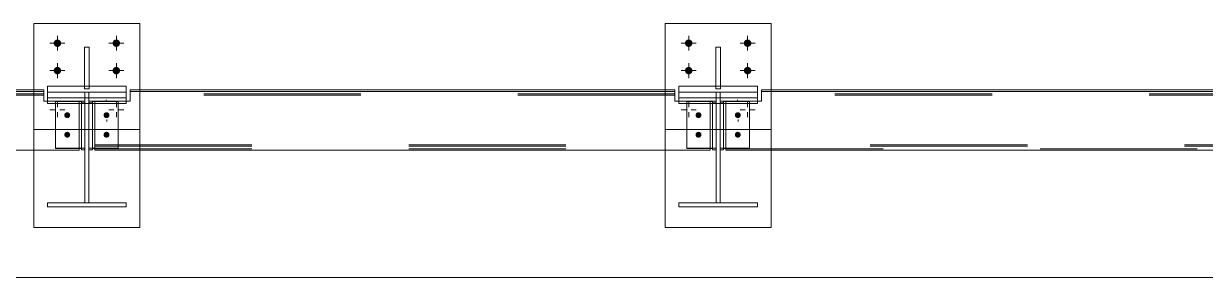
# Model space of a CAD drawing. Header units: millimetres. Extents: x 652937 to 1670132, y 1473552 to 2851037.
# Drawn here: x 663465.424 to 663468.433, y 1524461.732 to 1524462.379 of the extents above; entities that cross this region are included whole.
import ezdxf

# ---------------------------------------------------------------- set-up
doc = ezdxf.new("R2010")
doc.units = ezdxf.units.MM
doc.linetypes.add('XKITLINE00', pattern=[0])
doc.linetypes.add('XKITLINE02', pattern=[4, 2, -2])
doc.layers.add('Bolt', color=7, linetype='Continuous', lineweight=0)
doc.layers.add('Part', color=7, linetype='Continuous', lineweight=0)

# ---------------------------------------------------------------- blocks, each defined once
blk = doc.blocks.new('*A769425')
at = {"layer": 'Part', "color": 7, "linetype": 'XKITLINE00', "lineweight": 0}
blk.add_line((395.331558, 133.736798), (439.206188, 133.736798), dxfattribs=at)
blk = doc.blocks.new('*A770426')
at = {"layer": 'Part', "color": 7, "linetype": 'XKITLINE00', "lineweight": 0}
for p, q in [((423.336617, 136.128559), (416.936617, 136.128559)), ((416.936617, 136.128559), (416.93664, 136.108933)), ((423.33664, 136.108933), (416.93664, 136.108933)), ((416.93664, 136.108933), (416.93664, 135.984105)), ((423.33664, 136.108933), (423.336617, 136.128559)), ((423.33664, 135.984105), (423.33664, 136.108933)), ((416.886732, 135.985675), (416.936638, 135.985675)), ((416.886732, 135.984105), (416.93664, 135.984105)), ((423.336638, 135.985675), (423.386732, 135.985675)), ((423.33664, 135.984105), (423.386732, 135.984105)), ((416.486638, 135.382506), (416.486638, 135.359961)), ((416.486638, 135.359961), (423.786656, 135.359961)), ((423.786656, 135.382506), (423.786656, 135.359961))]:
    blk.add_line(p, q, dxfattribs=at)
at = {"layer": 'Part', "color": 7, "linetype": 'XKITLINE02', "lineweight": 0}
for p, q in [((416.936617, 136.078628), (416.936617, 136.128559)), ((423.336617, 136.078628), (416.936617, 136.078628)), ((416.936638, 136.060572), (416.936617, 136.078628)), ((423.336638, 136.060572), (416.936638, 136.060572)), ((416.936638, 135.985675), (416.936638, 136.060572)), ((423.336617, 136.128559), (423.336617, 136.078628)), ((423.336617, 136.078628), (423.336638, 136.060572)), ((423.336638, 136.060572), (423.336638, 135.985675)), ((416.486636, 135.411463), (416.486638, 135.985675)), ((416.486638, 135.985675), (416.886732, 135.985675)), ((416.48664, 135.984105), (416.486638, 135.985675)), ((416.48664, 135.984105), (416.486638, 135.382506)), ((416.48664, 135.984105), (416.886732, 135.984105)), ((416.93664, 135.984105), (416.936638, 135.985675)), ((423.33664, 135.984105), (423.336638, 135.985675)), ((423.386732, 135.985675), (423.786656, 135.985675)), ((423.386732, 135.984105), (423.786658, 135.984105)), ((423.786654, 135.411463), (423.786656, 135.985675)), ((423.786656, 135.985675), (423.786658, 135.984105)), ((423.786658, 135.984105), (423.786656, 135.382506)), ((416.486636, 135.411463), (416.486615, 135.429519)), ((416.486615, 135.429519), (416.486615, 135.379587)), ((416.486615, 135.429519), (423.786633, 135.429519)), ((423.786633, 135.379587), (423.786633, 135.429519)), ((423.786633, 135.429519), (423.786654, 135.411463)), ((416.486615, 135.379587), (416.486638, 135.359961)), ((416.486615, 135.379587), (423.786633, 135.379587)), ((416.486636, 135.411463), (423.786654, 135.411463)), ((423.786633, 135.379587), (423.786656, 135.359961))]:
    blk.add_line(p, q, dxfattribs=at)
blk = doc.blocks.new('*A901556')
at = {"layer": 'Part', "color": 7, "linetype": 'XKITLINE00', "lineweight": 0}
for p, q in [((423.386563, 134.63681), (423.386563, 134.68681)), ((423.386563, 134.68681), (423.386732, 134.68681)), ((423.386732, 134.68681), (423.386563, 134.68681)), ((423.386732, 134.63681), (423.386732, 134.68681)), ((424.386732, 134.68681), (423.386732, 134.68681)), ((424.386732, 134.68681), (424.386732, 134.63681)), ((423.386563, 134.63681), (423.386732, 134.63681)), ((424.386732, 134.63681), (423.386563, 134.63681))]:
    blk.add_line(p, q, dxfattribs=at)
at = {"layer": 'Part', "color": 7, "linetype": 'XKITLINE02', "lineweight": 0}
for p, q in [((424.386563, 134.68681), (424.386732, 134.68681)), ((424.386563, 134.63681), (424.386563, 134.68681)), ((424.386563, 134.63681), (424.386732, 134.63681))]:
    blk.add_line(p, q, dxfattribs=at)
blk = doc.blocks.new('*A902557')
at = {"layer": 'Part', "color": 7, "linetype": 'XKITLINE02', "lineweight": 0}
for p, q in [((423.861563, 136.100657), (423.861563, 135.365235)), ((423.911563, 136.100657), (423.861563, 136.100657)), ((423.861563, 136.100657), (423.861732, 135.954389)), ((423.911563, 134.68681), (423.911563, 136.100657)), ((423.911563, 136.100657), (423.911732, 135.954389)), ((423.861563, 134.68681), (423.861732, 134.68681)), ((423.861563, 134.68681), (423.861732, 134.68681))]:
    blk.add_line(p, q, dxfattribs=at)
at = {"layer": 'Part', "color": 7, "linetype": 'XKITLINE00', "lineweight": 0}
for p, q in [((423.861732, 134.68681), (423.861732, 135.954389)), ((423.861732, 135.954389), (423.911732, 135.954389)), ((423.911732, 135.954389), (423.911732, 134.68681)), ((423.861563, 135.365235), (423.861563, 134.68681)), ((423.861732, 134.68681), (423.911732, 134.68681))]:
    blk.add_line(p, q, dxfattribs=at)
blk = doc.blocks.new('*A903558')
at = {"layer": 'Part', "color": 7, "linetype": 'XKITLINE00', "lineweight": 0}
for p, q in [((431.424063, 136.17576), (431.8941, 136.17576)), ((431.424063, 136.17576), (431.424232, 136.029467)), ((431.9541, 136.17576), (432.424063, 136.17576)), ((432.424063, 136.17576), (432.424232, 136.029464)), ((431.424063, 136.100657), (431.424145, 136.029467)), ((431.424232, 135.954364), (431.424232, 136.029467)), ((431.424232, 136.029467), (432.424232, 136.029464)), ((432.424232, 136.029464), (432.424232, 135.954361)), ((432.424232, 135.954361), (431.424232, 135.954364))]:
    blk.add_line(p, q, dxfattribs=at)
at = {"layer": 'Part', "color": 7, "linetype": 'XKITLINE02', "lineweight": 0}
for p, q in [((431.424063, 136.100657), (431.424063, 136.17576)), ((431.8941, 136.17576), (431.9541, 136.17576)), ((432.424063, 136.17576), (432.424063, 136.100657)), ((432.424063, 136.100657), (431.424063, 136.100657)), ((431.424145, 136.029467), (431.424232, 135.954364)), ((432.424063, 136.100657), (432.424232, 135.954361))]:
    blk.add_line(p, q, dxfattribs=at)
blk = doc.blocks.new('*A904559')
at = {"layer": 'Part', "color": 7, "linetype": 'XKITLINE00', "lineweight": 0}
for p, q in [((431.424063, 134.63681), (431.424063, 134.68681)), ((431.424063, 134.68681), (431.424232, 134.68681)), ((431.424232, 134.68681), (431.424063, 134.68681)), ((431.424232, 134.63681), (431.424232, 134.68681)), ((432.424232, 134.68681), (431.424232, 134.68681)), ((432.424232, 134.68681), (432.424232, 134.63681)), ((431.424063, 134.63681), (431.424232, 134.63681)), ((432.424232, 134.63681), (431.424063, 134.63681))]:
    blk.add_line(p, q, dxfattribs=at)
at = {"layer": 'Part', "color": 7, "linetype": 'XKITLINE02', "lineweight": 0}
for p, q in [((432.424063, 134.68681), (432.424232, 134.68681)), ((432.424063, 134.63681), (432.424063, 134.68681)), ((432.424063, 134.63681), (432.424232, 134.63681))]:
    blk.add_line(p, q, dxfattribs=at)
blk = doc.blocks.new('*A905560')
at = {"layer": 'Part', "color": 7, "linetype": 'XKITLINE02', "lineweight": 0}
for p, q in [((431.899063, 136.100657), (431.899063, 135.365235)), ((431.949063, 136.100657), (431.899063, 136.100657)), ((431.899063, 136.100657), (431.899232, 135.954363)), ((431.949063, 134.68681), (431.949063, 136.100657)), ((431.949063, 136.100657), (431.949232, 135.954363)), ((431.899063, 134.68681), (431.899232, 134.68681)), ((431.899063, 134.68681), (431.899232, 134.68681))]:
    blk.add_line(p, q, dxfattribs=at)
at = {"layer": 'Part', "color": 7, "linetype": 'XKITLINE00', "lineweight": 0}
for p, q in [((431.899232, 134.68681), (431.899232, 135.954363)), ((431.899232, 135.954363), (431.949232, 135.954363)), ((431.949232, 135.954363), (431.949232, 134.68681)), ((431.899063, 135.365235), (431.899063, 134.68681)), ((431.899232, 134.68681), (431.949232, 134.68681))]:
    blk.add_line(p, q, dxfattribs=at)
blk = doc.blocks.new('*A906561')
at = {"layer": 'Part', "color": 7, "linetype": 'XKITLINE00', "lineweight": 0}
for p, q in [((431.374117, 136.128559), (424.436617, 136.128559)), ((424.436617, 136.128559), (424.43664, 136.108933)), ((431.37414, 136.108933), (424.43664, 136.108933)), ((424.43664, 136.108933), (424.43664, 135.984105)), ((431.37414, 136.108933), (431.374117, 136.128559)), ((431.37414, 135.984105), (431.37414, 136.108933)), ((424.386732, 135.985675), (424.436638, 135.985675)), ((424.386732, 135.984105), (424.43664, 135.984105)), ((431.374138, 135.985675), (431.424232, 135.985675)), ((431.37414, 135.984105), (431.424232, 135.984105)), ((423.986638, 135.382506), (423.986638, 135.359961)), ((423.986638, 135.359961), (431.824156, 135.359961)), ((431.824156, 135.382506), (431.824156, 135.359961))]:
    blk.add_line(p, q, dxfattribs=at)
at = {"layer": 'Part', "color": 7, "linetype": 'XKITLINE02', "lineweight": 0}
for p, q in [((424.436617, 136.078628), (424.436617, 136.128559)), ((431.374117, 136.078628), (424.436617, 136.078628)), ((424.436638, 136.060572), (424.436617, 136.078628)), ((431.374138, 136.060572), (424.436638, 136.060572)), ((424.436638, 135.985675), (424.436638, 136.060572)), ((431.374117, 136.128559), (431.374117, 136.078628)), ((431.374117, 136.078628), (431.374138, 136.060572)), ((431.374138, 136.060572), (431.374138, 135.985675)), ((423.986636, 135.411463), (423.986638, 135.985675)), ((423.986638, 135.985675), (424.386732, 135.985675)), ((423.98664, 135.984105), (423.986638, 135.985675)), ((423.98664, 135.984105), (423.986638, 135.382506)), ((423.98664, 135.984105), (424.386732, 135.984105)), ((424.43664, 135.984105), (424.436638, 135.985675)), ((431.37414, 135.984105), (431.374138, 135.985675)), ((431.424232, 135.985675), (431.824156, 135.985675)), ((431.424232, 135.984105), (431.824158, 135.984105)), ((431.824154, 135.411463), (431.824156, 135.985675)), ((431.824156, 135.985675), (431.824158, 135.984105)), ((431.824158, 135.984105), (431.824156, 135.382506)), ((423.986636, 135.411463), (423.986615, 135.429519)), ((423.986615, 135.429519), (423.986615, 135.379587)), ((423.986615, 135.429519), (431.824133, 135.429519)), ((431.824133, 135.379587), (431.824133, 135.429519)), ((431.824133, 135.429519), (431.824154, 135.411463)), ((423.986615, 135.379587), (423.986638, 135.359961)), ((423.986615, 135.379587), (431.824133, 135.379587)), ((423.986636, 135.411463), (431.824154, 135.411463)), ((431.824133, 135.379587), (431.824156, 135.359961))]:
    blk.add_line(p, q, dxfattribs=at)
blk = doc.blocks.new('*A907562')
at = {"layer": 'Part', "color": 7, "linetype": 'XKITLINE02', "lineweight": 0}
for p, q in [((431.949144, 135.384861), (431.949146, 135.984039)), ((432.324146, 135.984039), (431.949146, 135.984039)), ((431.949169, 135.964413), (431.949146, 135.984039)), ((431.949167, 135.365235), (431.949169, 135.964413)), ((431.949169, 135.964413), (431.994169, 135.964413)), ((431.994147, 135.382506), (431.994149, 135.981684)), ((431.994149, 135.981684), (432.324149, 135.981684)), ((431.994169, 135.964413), (431.994149, 135.981684)), ((431.994169, 135.964413), (431.994169, 135.954362)), ((432.324144, 135.384861), (432.324146, 135.984039)), ((432.324149, 135.981684), (432.324146, 135.984039)), ((432.324149, 135.981684), (432.324149, 135.954361)), ((431.949144, 135.384861), (432.324144, 135.384861)), ((431.949167, 135.365235), (431.949144, 135.384861)), ((431.949167, 135.365235), (431.949232, 135.365235)), ((431.994147, 135.382506), (431.994167, 135.365235)), ((432.324144, 135.384861), (432.324147, 135.382506))]:
    blk.add_line(p, q, dxfattribs=at)
at = {"layer": 'Part', "color": 7, "linetype": 'XKITLINE00', "lineweight": 0}
for p, q in [((431.994169, 135.954362), (431.994167, 135.365235)), ((432.324149, 135.954361), (432.324147, 135.382506)), ((431.949232, 135.365235), (431.994167, 135.365235)), ((432.324147, 135.382506), (431.994147, 135.382506))]:
    blk.add_line(p, q, dxfattribs=at)
blk = doc.blocks.new('*A908563')
at = {"layer": 'Part', "color": 7, "linetype": 'XKITLINE02', "lineweight": 0}
for p, q in [((431.52414, 135.984039), (431.524138, 135.384861)), ((431.89914, 135.984039), (431.52414, 135.984039)), ((431.52414, 135.984039), (431.524142, 135.981684)), ((431.524142, 135.981684), (431.854142, 135.981684)), ((431.524142, 135.981684), (431.524142, 135.954363)), ((431.854142, 135.981684), (431.854141, 135.382506)), ((431.854142, 135.981684), (431.854162, 135.964413)), ((431.854162, 135.964413), (431.899162, 135.964413)), ((431.854162, 135.964413), (431.854162, 135.954362)), ((431.89914, 135.984039), (431.899138, 135.384861)), ((431.899162, 135.964413), (431.89914, 135.984039)), ((431.899162, 135.964413), (431.899162, 135.954362)), ((431.524138, 135.384861), (431.899138, 135.384861)), ((431.524141, 135.382506), (431.524138, 135.384861)), ((431.854161, 135.365235), (431.854141, 135.382506)), ((431.899161, 135.365235), (431.899138, 135.384861))]:
    blk.add_line(p, q, dxfattribs=at)
at = {"layer": 'Part', "color": 7, "linetype": 'XKITLINE00', "lineweight": 0}
for p, q in [((431.524142, 135.954363), (431.524141, 135.382506)), ((431.854162, 135.954362), (431.854161, 135.365235)), ((431.899162, 135.954362), (431.899161, 135.365235)), ((431.854141, 135.382506), (431.524141, 135.382506)), ((431.899161, 135.365235), (431.854161, 135.365235))]:
    blk.add_line(p, q, dxfattribs=at)
blk = doc.blocks.new('*A909564')
at = {"layer": 'Part', "color": 7, "linetype": 'XKITLINE02', "lineweight": 0}
for p, q in [((431.249015, 136.975781), (432.599017, 136.975781)), ((431.249015, 135.625782), (431.249015, 136.975781)), ((431.249017, 135.625782), (431.249017, 136.975781)), ((432.599015, 136.975781), (432.599015, 135.625782)), ((432.599017, 136.975781), (432.599017, 135.625782)), ((432.599017, 135.625782), (431.249015, 135.625782))]:
    blk.add_line(p, q, dxfattribs=at)
blk = doc.blocks.new('*A910565')
at = {"layer": 'Part', "color": 7, "linetype": 'XKITLINE00', "lineweight": 0}
for p, q in [((431.954093, 136.675757), (431.894063, 136.675757)), ((431.8941, 136.143625), (431.894093, 136.675757)), ((431.954063, 136.675757), (431.954093, 136.675757)), ((431.954093, 136.675757), (431.9541, 136.143625)), ((431.9541, 136.143625), (431.8941, 136.143625))]:
    blk.add_line(p, q, dxfattribs=at)
at = {"layer": 'Part', "color": 7, "linetype": 'XKITLINE02', "lineweight": 0}
for p, q in [((431.894063, 136.675757), (431.894093, 136.675757)), ((431.894063, 136.675757), (431.894063, 136.175757)), ((431.954063, 136.175757), (431.954063, 136.675757)), ((431.954063, 136.175757), (431.894063, 136.175757)), ((431.894063, 136.175757), (431.8941, 136.143625)), ((431.9541, 136.143625), (431.954063, 136.175757))]:
    blk.add_line(p, q, dxfattribs=at)
blk = doc.blocks.new('*A911566')
at = {"layer": 'Part', "color": 7, "linetype": 'XKITLINE00', "lineweight": 0}
for p, q in [((431.249076, 136.975781), (431.249083, 136.975781)), ((431.249083, 136.975781), (432.599083, 136.975781)), ((431.249083, 136.975781), (431.249083, 136.128559)), ((432.599083, 136.975781), (432.599083, 136.128559)), ((431.249083, 135.359961), (431.249083, 134.375781)), ((432.599083, 135.359961), (432.599083, 134.375781)), ((431.249083, 134.375781), (431.249076, 134.375781)), ((432.599083, 134.375781), (431.249083, 134.375781)), ((432.599076, 134.375781), (432.599083, 134.375781))]:
    blk.add_line(p, q, dxfattribs=at)
at = {"layer": 'Part', "color": 7, "linetype": 'XKITLINE02', "lineweight": 0}
for p, q in [((431.249076, 134.375781), (431.249076, 136.975781)), ((432.599076, 136.975781), (432.599076, 134.375781)), ((431.249083, 136.128559), (431.249083, 135.359961)), ((432.599083, 136.128559), (432.599083, 135.359961))]:
    blk.add_line(p, q, dxfattribs=at)
blk = doc.blocks.new('*A912567')
at = {"layer": 'Bolt'}
for points in [[(423.465, 136.735), (423.468, 136.744), (423.472, 136.752), (423.478, 136.759), (423.485, 136.765), (423.493, 136.77), (423.502, 136.772), (423.512, 136.773), (423.521, 136.772), (423.53, 136.77), (423.538, 136.765), (423.545, 136.759), (423.551, 136.752), (423.555, 136.744), (423.558, 136.735), (423.559, 136.726), (423.558, 136.717), (423.555, 136.708), (423.551, 136.699), (423.545, 136.692), (423.538, 136.686), (423.53, 136.682), (423.521, 136.679), (423.512, 136.678), (423.502, 136.679), (423.493, 136.682), (423.485, 136.686), (423.478, 136.692), (423.472, 136.699), (423.468, 136.708), (423.465, 136.717), (423.464, 136.726)], [(424.215, 136.735), (424.218, 136.744), (424.222, 136.752), (424.228, 136.759), (424.235, 136.765), (424.243, 136.77), (424.252, 136.772), (424.262, 136.773), (424.271, 136.772), (424.28, 136.77), (424.288, 136.765), (424.295, 136.759), (424.301, 136.752), (424.305, 136.744), (424.308, 136.735), (424.309, 136.726), (424.308, 136.717), (424.305, 136.708), (424.301, 136.699), (424.295, 136.692), (424.288, 136.686), (424.28, 136.682), (424.271, 136.679), (424.262, 136.678), (424.252, 136.679), (424.243, 136.682), (424.235, 136.686), (424.228, 136.692), (424.222, 136.699), (424.218, 136.708), (424.215, 136.717), (424.214, 136.726)], [(423.465, 136.385), (423.468, 136.394), (423.472, 136.402), (423.478, 136.409), (423.485, 136.415), (423.493, 136.42), (423.502, 136.422), (423.512, 136.423), (423.521, 136.422), (423.53, 136.42), (423.538, 136.415), (423.545, 136.409), (423.551, 136.402), (423.555, 136.394), (423.558, 136.385), (423.559, 136.376), (423.558, 136.367), (423.555, 136.358), (423.551, 136.349), (423.545, 136.342), (423.538, 136.336), (423.53, 136.332), (423.521, 136.329), (423.512, 136.328), (423.502, 136.329), (423.493, 136.332), (423.485, 136.336), (423.478, 136.342), (423.472, 136.349), (423.468, 136.358), (423.465, 136.367), (423.464, 136.376)], [(424.215, 136.385), (424.218, 136.394), (424.222, 136.402), (424.228, 136.409), (424.235, 136.415), (424.243, 136.42), (424.252, 136.422), (424.262, 136.423), (424.271, 136.422), (424.28, 136.42), (424.288, 136.415), (424.295, 136.409), (424.301, 136.402), (424.305, 136.394), (424.308, 136.385), (424.309, 136.376), (424.308, 136.367), (424.305, 136.358), (424.301, 136.349), (424.295, 136.342), (424.288, 136.336), (424.28, 136.332), (424.271, 136.329), (424.262, 136.328), (424.252, 136.329), (424.243, 136.332), (424.235, 136.336), (424.228, 136.342), (424.222, 136.349), (424.218, 136.358), (424.215, 136.367), (424.214, 136.376)]]:
    blk.add_hatch(color=7, dxfattribs=at).paths.add_polyline_path(points, flags=17)
at = {"layer": 'Bolt', "color": 7, "linetype": 'XKITLINE00', "lineweight": 0}
for p, q in [((423.512, 136.631), (423.512, 136.821)), ((424.262, 136.631), (424.262, 136.821)), ((423.417, 136.726), (423.607, 136.726)), ((424.167, 136.726), (424.357, 136.726)), ((423.512, 136.281), (423.512, 136.471)), ((424.262, 136.281), (424.262, 136.471)), ((423.417, 136.376), (423.607, 136.376)), ((424.167, 136.376), (424.357, 136.376)), ((423.417, 135.876), (423.48, 135.876)), ((423.512, 135.971), (423.512, 135.908)), ((423.607, 135.876), (423.543, 135.876)), ((424.167, 135.876), (424.23, 135.876)), ((424.262, 135.971), (424.262, 135.908)), ((424.357, 135.876), (424.293, 135.876)), ((423.512, 135.781), (423.512, 135.844)), ((424.262, 135.781), (424.262, 135.844))]:
    blk.add_line(p, q, dxfattribs=at)
blk = doc.blocks.new('*A913568')
at = {"layer": 'Bolt', "color": 7, "linetype": 'XKITLINE02', "lineweight": 0}
for p, q in [((424.131399, 135.975571), (424.131368, 136.001543)), ((424.14175, 135.726123), (424.14172, 135.752094))]:
    blk.add_line(p, q, dxfattribs=at)
blk = doc.blocks.new('*A914569')
at = {"layer": 'Part', "color": 7, "linetype": 'XKITLINE02', "lineweight": 0}
for p, q in [((423.911644, 135.384861), (423.911646, 135.984039)), ((424.286646, 135.984039), (423.911646, 135.984039)), ((423.911669, 135.964413), (423.911646, 135.984039)), ((423.911667, 135.365235), (423.911669, 135.964413)), ((423.911669, 135.964413), (423.956669, 135.964413)), ((423.956647, 135.382506), (423.956649, 135.981684)), ((423.956649, 135.981684), (424.286649, 135.981684)), ((423.956669, 135.964413), (423.956649, 135.981684)), ((423.956669, 135.964413), (423.956669, 135.954387)), ((424.286644, 135.384861), (424.286646, 135.984039)), ((424.286649, 135.981684), (424.286646, 135.984039)), ((424.286649, 135.981684), (424.286649, 135.954386)), ((423.911644, 135.384861), (424.286644, 135.384861)), ((423.911667, 135.365235), (423.911644, 135.384861)), ((423.911667, 135.365235), (423.911732, 135.365235)), ((423.956647, 135.382506), (423.956667, 135.365235)), ((424.286644, 135.384861), (424.286647, 135.382506))]:
    blk.add_line(p, q, dxfattribs=at)
at = {"layer": 'Part', "color": 7, "linetype": 'XKITLINE00', "lineweight": 0}
for p, q in [((423.956669, 135.954387), (423.956667, 135.365235)), ((424.286649, 135.954386), (424.286647, 135.382506)), ((423.911732, 135.365235), (423.956667, 135.365235)), ((424.286647, 135.382506), (423.956647, 135.382506))]:
    blk.add_line(p, q, dxfattribs=at)
blk = doc.blocks.new('*A915570')
at = {"layer": 'Part', "color": 7, "linetype": 'XKITLINE02', "lineweight": 0}
for p, q in [((423.48664, 135.984039), (423.486638, 135.384861)), ((423.86164, 135.984039), (423.48664, 135.984039)), ((423.48664, 135.984039), (423.486642, 135.981684)), ((423.486642, 135.981684), (423.816642, 135.981684)), ((423.486642, 135.981684), (423.486642, 135.954389)), ((423.816642, 135.981684), (423.816641, 135.382506)), ((423.816642, 135.981684), (423.816662, 135.964413)), ((423.816662, 135.964413), (423.861662, 135.964413)), ((423.816662, 135.964413), (423.816662, 135.954388)), ((423.86164, 135.984039), (423.861638, 135.384861)), ((423.861662, 135.964413), (423.86164, 135.984039)), ((423.861662, 135.964413), (423.861662, 135.954388)), ((423.486638, 135.384861), (423.861638, 135.384861)), ((423.486641, 135.382506), (423.486638, 135.384861)), ((423.816661, 135.365235), (423.816641, 135.382506)), ((423.861661, 135.365235), (423.861638, 135.384861))]:
    blk.add_line(p, q, dxfattribs=at)
at = {"layer": 'Part', "color": 7, "linetype": 'XKITLINE00', "lineweight": 0}
for p, q in [((423.486642, 135.954389), (423.486641, 135.382506)), ((423.816662, 135.954388), (423.816661, 135.365235)), ((423.861662, 135.954388), (423.861661, 135.365235)), ((423.816641, 135.382506), (423.486641, 135.382506)), ((423.861661, 135.365235), (423.816661, 135.365235))]:
    blk.add_line(p, q, dxfattribs=at)
blk = doc.blocks.new('*A916571')
at = {"layer": 'Part', "color": 7, "linetype": 'XKITLINE02', "lineweight": 0}
for p, q in [((423.211515, 136.975781), (424.561517, 136.975781)), ((423.211515, 135.625782), (423.211515, 136.975781)), ((423.211517, 135.625782), (423.211517, 136.975781)), ((424.561515, 135.625782), (424.561515, 136.975781)), ((424.561517, 135.625782), (424.561517, 136.975781)), ((424.561517, 135.625782), (423.211515, 135.625782))]:
    blk.add_line(p, q, dxfattribs=at)
blk = doc.blocks.new('*A917572')
at = {"layer": 'Part', "color": 7, "linetype": 'XKITLINE00', "lineweight": 0}
for p, q in [((423.916593, 136.675757), (423.856563, 136.675757)), ((423.8566, 136.143625), (423.856593, 136.675757)), ((423.916563, 136.675757), (423.916593, 136.675757)), ((423.916593, 136.675757), (423.9166, 136.143625)), ((423.9166, 136.143625), (423.8566, 136.143625))]:
    blk.add_line(p, q, dxfattribs=at)
at = {"layer": 'Part', "color": 7, "linetype": 'XKITLINE02', "lineweight": 0}
for p, q in [((423.856563, 136.675757), (423.856593, 136.675757)), ((423.856563, 136.675757), (423.856563, 136.175757)), ((423.916563, 136.175757), (423.916563, 136.675757)), ((423.916563, 136.175757), (423.856563, 136.175757)), ((423.856563, 136.175757), (423.8566, 136.143625)), ((423.9166, 136.143625), (423.916563, 136.175757))]:
    blk.add_line(p, q, dxfattribs=at)
blk = doc.blocks.new('*A918573')
at = {"layer": 'Part', "color": 7, "linetype": 'XKITLINE00', "lineweight": 0}
for p, q in [((423.211576, 136.975781), (423.211583, 136.975781)), ((423.211583, 136.975781), (424.561583, 136.975781)), ((423.211583, 136.975781), (423.211583, 136.128559)), ((424.561583, 136.975781), (424.561583, 136.128559)), ((423.211583, 135.359961), (423.211583, 134.375781)), ((424.561583, 135.359961), (424.561583, 134.375781)), ((423.211583, 134.375781), (423.211576, 134.375781)), ((424.561583, 134.375781), (423.211583, 134.375781)), ((424.561576, 134.375781), (424.561583, 134.375781))]:
    blk.add_line(p, q, dxfattribs=at)
at = {"layer": 'Part', "color": 7, "linetype": 'XKITLINE02', "lineweight": 0}
for p, q in [((423.211576, 134.375781), (423.211576, 136.975781)), ((424.561576, 136.975781), (424.561576, 134.375781)), ((423.211583, 136.128559), (423.211583, 135.359961)), ((424.561583, 136.128559), (424.561583, 135.359961))]:
    blk.add_line(p, q, dxfattribs=at)
blk = doc.blocks.new('*A919574')
at = {"layer": 'Bolt', "color": 7, "linetype": 'XKITLINE02', "lineweight": 0}
for p, q in [((432.168899, 135.975571), (432.168868, 136.001543)), ((432.17925, 135.726123), (432.17922, 135.752094))]:
    blk.add_line(p, q, dxfattribs=at)
blk = doc.blocks.new('*A920575')
at = {"layer": 'Bolt'}
for points in [[(431.502, 136.735), (431.505, 136.744), (431.51, 136.752), (431.515, 136.759), (431.523, 136.765), (431.531, 136.77), (431.54, 136.772), (431.549, 136.773), (431.558, 136.772), (431.567, 136.77), (431.575, 136.765), (431.583, 136.759), (431.589, 136.752), (431.593, 136.744), (431.596, 136.735), (431.597, 136.726), (431.596, 136.717), (431.593, 136.708), (431.589, 136.699), (431.583, 136.692), (431.575, 136.686), (431.567, 136.682), (431.558, 136.679), (431.549, 136.678), (431.54, 136.679), (431.531, 136.682), (431.523, 136.686), (431.515, 136.692), (431.51, 136.699), (431.505, 136.708), (431.502, 136.717), (431.502, 136.726)], [(432.252, 136.735), (432.255, 136.744), (432.26, 136.752), (432.265, 136.759), (432.273, 136.765), (432.281, 136.77), (432.29, 136.772), (432.299, 136.773), (432.308, 136.772), (432.317, 136.77), (432.325, 136.765), (432.333, 136.759), (432.339, 136.752), (432.343, 136.744), (432.346, 136.735), (432.347, 136.726), (432.346, 136.717), (432.343, 136.708), (432.339, 136.699), (432.333, 136.692), (432.325, 136.686), (432.317, 136.682), (432.308, 136.679), (432.299, 136.678), (432.29, 136.679), (432.281, 136.682), (432.273, 136.686), (432.265, 136.692), (432.26, 136.699), (432.255, 136.708), (432.252, 136.717), (432.252, 136.726)], [(431.502, 136.385), (431.505, 136.394), (431.51, 136.402), (431.515, 136.409), (431.523, 136.415), (431.531, 136.42), (431.54, 136.422), (431.549, 136.423), (431.558, 136.422), (431.567, 136.42), (431.575, 136.415), (431.583, 136.409), (431.589, 136.402), (431.593, 136.394), (431.596, 136.385), (431.597, 136.376), (431.596, 136.367), (431.593, 136.358), (431.589, 136.349), (431.583, 136.342), (431.575, 136.336), (431.567, 136.332), (431.558, 136.329), (431.549, 136.328), (431.54, 136.329), (431.531, 136.332), (431.523, 136.336), (431.515, 136.342), (431.51, 136.349), (431.505, 136.358), (431.502, 136.367), (431.502, 136.376)], [(432.252, 136.385), (432.255, 136.394), (432.26, 136.402), (432.265, 136.409), (432.273, 136.415), (432.281, 136.42), (432.29, 136.422), (432.299, 136.423), (432.308, 136.422), (432.317, 136.42), (432.325, 136.415), (432.333, 136.409), (432.339, 136.402), (432.343, 136.394), (432.346, 136.385), (432.347, 136.376), (432.346, 136.367), (432.343, 136.358), (432.339, 136.349), (432.333, 136.342), (432.325, 136.336), (432.317, 136.332), (432.308, 136.329), (432.299, 136.328), (432.29, 136.329), (432.281, 136.332), (432.273, 136.336), (432.265, 136.342), (432.26, 136.349), (432.255, 136.358), (432.252, 136.367), (432.252, 136.376)]]:
    blk.add_hatch(color=7, dxfattribs=at).paths.add_polyline_path(points, flags=17)
at = {"layer": 'Bolt', "color": 7, "linetype": 'XKITLINE00', "lineweight": 0}
for p, q in [((431.549, 136.631), (431.549, 136.821)), ((432.299, 136.631), (432.299, 136.821)), ((431.454, 136.726), (431.644, 136.726)), ((432.204, 136.726), (432.394, 136.726)), ((431.549, 136.281), (431.549, 136.471)), ((432.299, 136.281), (432.299, 136.471)), ((431.454, 136.376), (431.644, 136.376)), ((432.204, 136.376), (432.394, 136.376)), ((431.454, 135.876), (431.517, 135.876)), ((431.549, 135.971), (431.549, 135.908)), ((431.644, 135.876), (431.581, 135.876)), ((432.204, 135.876), (432.267, 135.876)), ((432.299, 135.971), (432.299, 135.908)), ((432.394, 135.876), (432.331, 135.876)), ((431.549, 135.781), (431.549, 135.844)), ((432.299, 135.781), (432.299, 135.844))]:
    blk.add_line(p, q, dxfattribs=at)
blk = doc.blocks.new('*A921576')
at = {"layer": 'Bolt'}
for points in [[(424.144, 135.844), (424.151, 135.842), (424.157, 135.838), (424.163, 135.833), (424.168, 135.828), (424.171, 135.821), (424.173, 135.814), (424.174, 135.807), (424.173, 135.8), (424.171, 135.793), (424.168, 135.786), (424.163, 135.78), (424.158, 135.776), (424.151, 135.772), (424.144, 135.77), (424.137, 135.769), (424.129, 135.77), (424.122, 135.772), (424.116, 135.776), (424.11, 135.78), (424.105, 135.786), (424.102, 135.793), (424.1, 135.8), (424.099, 135.807), (424.1, 135.814), (424.102, 135.821), (424.105, 135.828), (424.11, 135.833), (424.116, 135.838), (424.122, 135.842), (424.129, 135.844), (424.137, 135.844)], [(424.144, 135.594), (424.151, 135.592), (424.157, 135.588), (424.163, 135.584), (424.168, 135.578), (424.171, 135.572), (424.173, 135.565), (424.174, 135.557), (424.173, 135.55), (424.171, 135.543), (424.168, 135.537), (424.163, 135.531), (424.158, 135.526), (424.151, 135.523), (424.144, 135.521), (424.137, 135.52), (424.129, 135.521), (424.122, 135.523), (424.116, 135.526), (424.11, 135.531), (424.105, 135.536), (424.102, 135.543), (424.1, 135.55), (424.099, 135.557), (424.1, 135.565), (424.102, 135.572), (424.105, 135.578), (424.11, 135.584), (424.116, 135.588), (424.122, 135.592), (424.129, 135.594), (424.137, 135.595)]]:
    blk.add_hatch(color=7, dxfattribs=at).paths.add_polyline_path(points, flags=17)
at = {"layer": 'Bolt', "color": 7, "linetype": 'XKITLINE00', "lineweight": 0}
for p, q in [((424.137, 135.805), (424.137, 135.817)), ((424.137, 135.555), (424.137, 135.568))]:
    blk.add_line(p, q, dxfattribs=at)
blk = doc.blocks.new('*A922577')
at = {"layer": 'Bolt'}
for points in [[(432.181, 135.844), (432.188, 135.842), (432.195, 135.838), (432.201, 135.833), (432.205, 135.828), (432.209, 135.821), (432.211, 135.814), (432.212, 135.807), (432.211, 135.8), (432.209, 135.793), (432.205, 135.786), (432.201, 135.78), (432.195, 135.776), (432.189, 135.772), (432.182, 135.77), (432.174, 135.769), (432.167, 135.77), (432.16, 135.772), (432.153, 135.776), (432.148, 135.78), (432.143, 135.786), (432.14, 135.793), (432.137, 135.8), (432.137, 135.807), (432.137, 135.814), (432.139, 135.821), (432.143, 135.828), (432.148, 135.833), (432.153, 135.838), (432.16, 135.842), (432.167, 135.844), (432.174, 135.844)], [(432.181, 135.594), (432.188, 135.592), (432.195, 135.588), (432.201, 135.584), (432.205, 135.578), (432.209, 135.572), (432.211, 135.565), (432.212, 135.557), (432.211, 135.55), (432.209, 135.543), (432.205, 135.537), (432.201, 135.531), (432.195, 135.526), (432.189, 135.523), (432.182, 135.521), (432.174, 135.52), (432.167, 135.521), (432.16, 135.523), (432.153, 135.526), (432.148, 135.531), (432.143, 135.536), (432.14, 135.543), (432.137, 135.55), (432.137, 135.557), (432.137, 135.565), (432.139, 135.572), (432.143, 135.578), (432.148, 135.584), (432.153, 135.588), (432.16, 135.592), (432.167, 135.594), (432.174, 135.595)]]:
    blk.add_hatch(color=7, dxfattribs=at).paths.add_polyline_path(points, flags=17)
at = {"layer": 'Bolt', "color": 7, "linetype": 'XKITLINE00', "lineweight": 0}
for p, q in [((432.174, 135.805), (432.174, 135.817)), ((432.174, 135.555), (432.174, 135.568))]:
    blk.add_line(p, q, dxfattribs=at)
blk = doc.blocks.new('*A923578')
at = {"layer": 'Bolt'}
for points in [[(423.644, 135.844), (423.651, 135.842), (423.657, 135.838), (423.663, 135.833), (423.668, 135.828), (423.671, 135.821), (423.673, 135.814), (423.674, 135.807), (423.673, 135.8), (423.671, 135.793), (423.668, 135.786), (423.663, 135.78), (423.658, 135.776), (423.651, 135.772), (423.644, 135.77), (423.637, 135.769), (423.629, 135.77), (423.622, 135.772), (423.616, 135.776), (423.61, 135.78), (423.605, 135.786), (423.602, 135.793), (423.6, 135.8), (423.599, 135.807), (423.6, 135.814), (423.602, 135.821), (423.605, 135.828), (423.61, 135.833), (423.616, 135.838), (423.622, 135.842), (423.629, 135.844), (423.637, 135.844)], [(423.644, 135.594), (423.651, 135.592), (423.657, 135.588), (423.663, 135.584), (423.668, 135.578), (423.671, 135.572), (423.673, 135.565), (423.674, 135.557), (423.673, 135.55), (423.671, 135.543), (423.668, 135.537), (423.663, 135.531), (423.658, 135.526), (423.651, 135.523), (423.644, 135.521), (423.637, 135.52), (423.629, 135.521), (423.622, 135.523), (423.616, 135.526), (423.61, 135.531), (423.605, 135.536), (423.602, 135.543), (423.6, 135.55), (423.599, 135.557), (423.6, 135.565), (423.602, 135.572), (423.605, 135.578), (423.61, 135.584), (423.616, 135.588), (423.622, 135.592), (423.629, 135.594), (423.637, 135.595)]]:
    blk.add_hatch(color=7, dxfattribs=at).paths.add_polyline_path(points, flags=17)
at = {"layer": 'Bolt', "color": 7, "linetype": 'XKITLINE00', "lineweight": 0}
for p, q in [((423.637, 135.805), (423.637, 135.817)), ((423.637, 135.555), (423.637, 135.568))]:
    blk.add_line(p, q, dxfattribs=at)
blk = doc.blocks.new('*A924579')
at = {"layer": 'Bolt'}
for points in [[(431.681, 135.844), (431.688, 135.842), (431.695, 135.838), (431.701, 135.833), (431.705, 135.828), (431.709, 135.821), (431.711, 135.814), (431.712, 135.807), (431.711, 135.8), (431.709, 135.793), (431.705, 135.786), (431.701, 135.78), (431.695, 135.776), (431.689, 135.772), (431.681, 135.77), (431.674, 135.769), (431.667, 135.77), (431.66, 135.772), (431.653, 135.776), (431.648, 135.78), (431.643, 135.786), (431.64, 135.793), (431.637, 135.8), (431.637, 135.807), (431.637, 135.814), (431.639, 135.821), (431.643, 135.828), (431.648, 135.833), (431.653, 135.838), (431.66, 135.842), (431.667, 135.844), (431.674, 135.844)], [(431.681, 135.594), (431.688, 135.592), (431.695, 135.588), (431.701, 135.584), (431.705, 135.578), (431.709, 135.572), (431.711, 135.565), (431.712, 135.557), (431.711, 135.55), (431.709, 135.543), (431.705, 135.537), (431.701, 135.531), (431.695, 135.526), (431.689, 135.523), (431.681, 135.521), (431.674, 135.52), (431.667, 135.521), (431.66, 135.523), (431.653, 135.526), (431.648, 135.531), (431.643, 135.536), (431.64, 135.543), (431.637, 135.55), (431.637, 135.557), (431.637, 135.565), (431.639, 135.572), (431.643, 135.578), (431.648, 135.584), (431.653, 135.588), (431.66, 135.592), (431.667, 135.594), (431.674, 135.595)]]:
    blk.add_hatch(color=7, dxfattribs=at).paths.add_polyline_path(points, flags=17)
at = {"layer": 'Bolt', "color": 7, "linetype": 'XKITLINE00', "lineweight": 0}
for p, q in [((431.674, 135.805), (431.674, 135.817)), ((431.674, 135.555), (431.674, 135.568))]:
    blk.add_line(p, q, dxfattribs=at)
blk = doc.blocks.new('*A982637')
at = {"layer": 'Part', "color": 7, "linetype": 'XKITLINE00', "lineweight": 0}
for p, q in [((439.411617, 136.128559), (432.474117, 136.128559)), ((432.474117, 136.128559), (432.47414, 136.108933)), ((439.41164, 136.108933), (432.47414, 136.108933)), ((432.47414, 136.108933), (432.47414, 135.984105)), ((439.41164, 136.108933), (439.411617, 136.128559)), ((439.41164, 135.984105), (439.41164, 136.108933)), ((432.424232, 135.985675), (432.474138, 135.985675)), ((432.424232, 135.984105), (432.47414, 135.984105)), ((439.461732, 135.985675), (439.411638, 135.985675)), ((439.461732, 135.984105), (439.41164, 135.984105)), ((432.024138, 135.382506), (432.024138, 135.359961)), ((432.024138, 135.359961), (439.861656, 135.359961)), ((439.861656, 135.382506), (439.861656, 135.359961))]:
    blk.add_line(p, q, dxfattribs=at)
at = {"layer": 'Part', "color": 7, "linetype": 'XKITLINE02', "lineweight": 0}
for p, q in [((432.474117, 136.078628), (432.474117, 136.128559)), ((439.411617, 136.078628), (432.474117, 136.078628)), ((432.474138, 136.060572), (432.474117, 136.078628)), ((439.411638, 136.060572), (432.474138, 136.060572)), ((432.474138, 135.985675), (432.474138, 136.060572)), ((439.411617, 136.128559), (439.411617, 136.078628)), ((439.411617, 136.078628), (439.411638, 136.060572)), ((439.411638, 135.985675), (439.411638, 136.060572)), ((432.024136, 135.411463), (432.024138, 135.985675)), ((432.024138, 135.985675), (432.424232, 135.985675)), ((432.02414, 135.984105), (432.024138, 135.985675)), ((432.02414, 135.984105), (432.024138, 135.382506)), ((432.02414, 135.984105), (432.424232, 135.984105)), ((432.47414, 135.984105), (432.474138, 135.985675)), ((439.41164, 135.984105), (439.411638, 135.985675)), ((439.861656, 135.985675), (439.461732, 135.985675)), ((439.861658, 135.984105), (439.461732, 135.984105)), ((439.861654, 135.411463), (439.861656, 135.985675)), ((439.861656, 135.985675), (439.861658, 135.984105)), ((439.861658, 135.984105), (439.861656, 135.382506)), ((432.024136, 135.411463), (432.024115, 135.429519)), ((432.024115, 135.429519), (432.024115, 135.379587)), ((439.861633, 135.429519), (432.024115, 135.429519)), ((439.861633, 135.379587), (439.861633, 135.429519)), ((439.861633, 135.429519), (439.861654, 135.411463)), ((432.024115, 135.379587), (432.024138, 135.359961)), ((432.024115, 135.379587), (439.861633, 135.379587)), ((439.861654, 135.411463), (432.024136, 135.411463)), ((439.861633, 135.379587), (439.861656, 135.359961))]:
    blk.add_line(p, q, dxfattribs=at)
blk = doc.blocks.new('*A1000655')
at = {"layer": 'Part', "color": 7, "linetype": 'XKITLINE00', "lineweight": 0}
for p, q in [((423.386563, 136.17576), (423.8566, 136.17576)), ((423.386563, 136.17576), (423.386732, 136.029492)), ((423.9166, 136.17576), (424.386563, 136.17576)), ((424.386563, 136.17576), (424.386732, 136.029489)), ((423.386563, 136.100657), (423.386645, 136.029492)), ((423.386732, 135.954389), (423.386732, 136.029492)), ((423.386732, 136.029492), (424.386732, 136.029489)), ((424.386732, 136.029489), (424.386732, 135.954386)), ((424.386732, 135.954386), (423.386732, 135.954389))]:
    blk.add_line(p, q, dxfattribs=at)
at = {"layer": 'Part', "color": 7, "linetype": 'XKITLINE02', "lineweight": 0}
for p, q in [((423.386563, 136.100657), (423.386563, 136.17576)), ((423.8566, 136.17576), (423.9166, 136.17576)), ((424.386563, 136.17576), (424.386563, 136.100657)), ((424.386563, 136.100657), (423.386563, 136.100657)), ((423.386645, 136.029492), (423.386732, 135.954389)), ((424.386563, 136.100657), (424.386732, 135.954386))]:
    blk.add_line(p, q, dxfattribs=at)
blk = doc.blocks.new('a2')
at = {"color": 7, "lineweight": 0, "xscale": 0.2, "yscale": 0.2, "zscale": 0.2}
for name in ['*A769425', '*A916571', '*A918573', '*A909564', '*A911566', '*A912567', '*A920575', '*A917572', '*A910565', '*A770426', '*A1000655', '*A906561', '*A903558', '*A982637', '*A915570', '*A902557', '*A914569', '*A913568', '*A908563', '*A905560', '*A907562', '*A919574', '*A923578', '*A921576', '*A924579', '*A922577', '*A901556', '*A904559']:
    blk.add_blockref(name, (174008.504, -117199.2429), dxfattribs=at)

msp = doc.modelspace()

# ---------------------------------------------------------------- block references
at = {"color": 7}
msp.add_blockref('a2', (489372.3036, 1641634.2272), dxfattribs=at)

doc.saveas('drawing.dxf')
